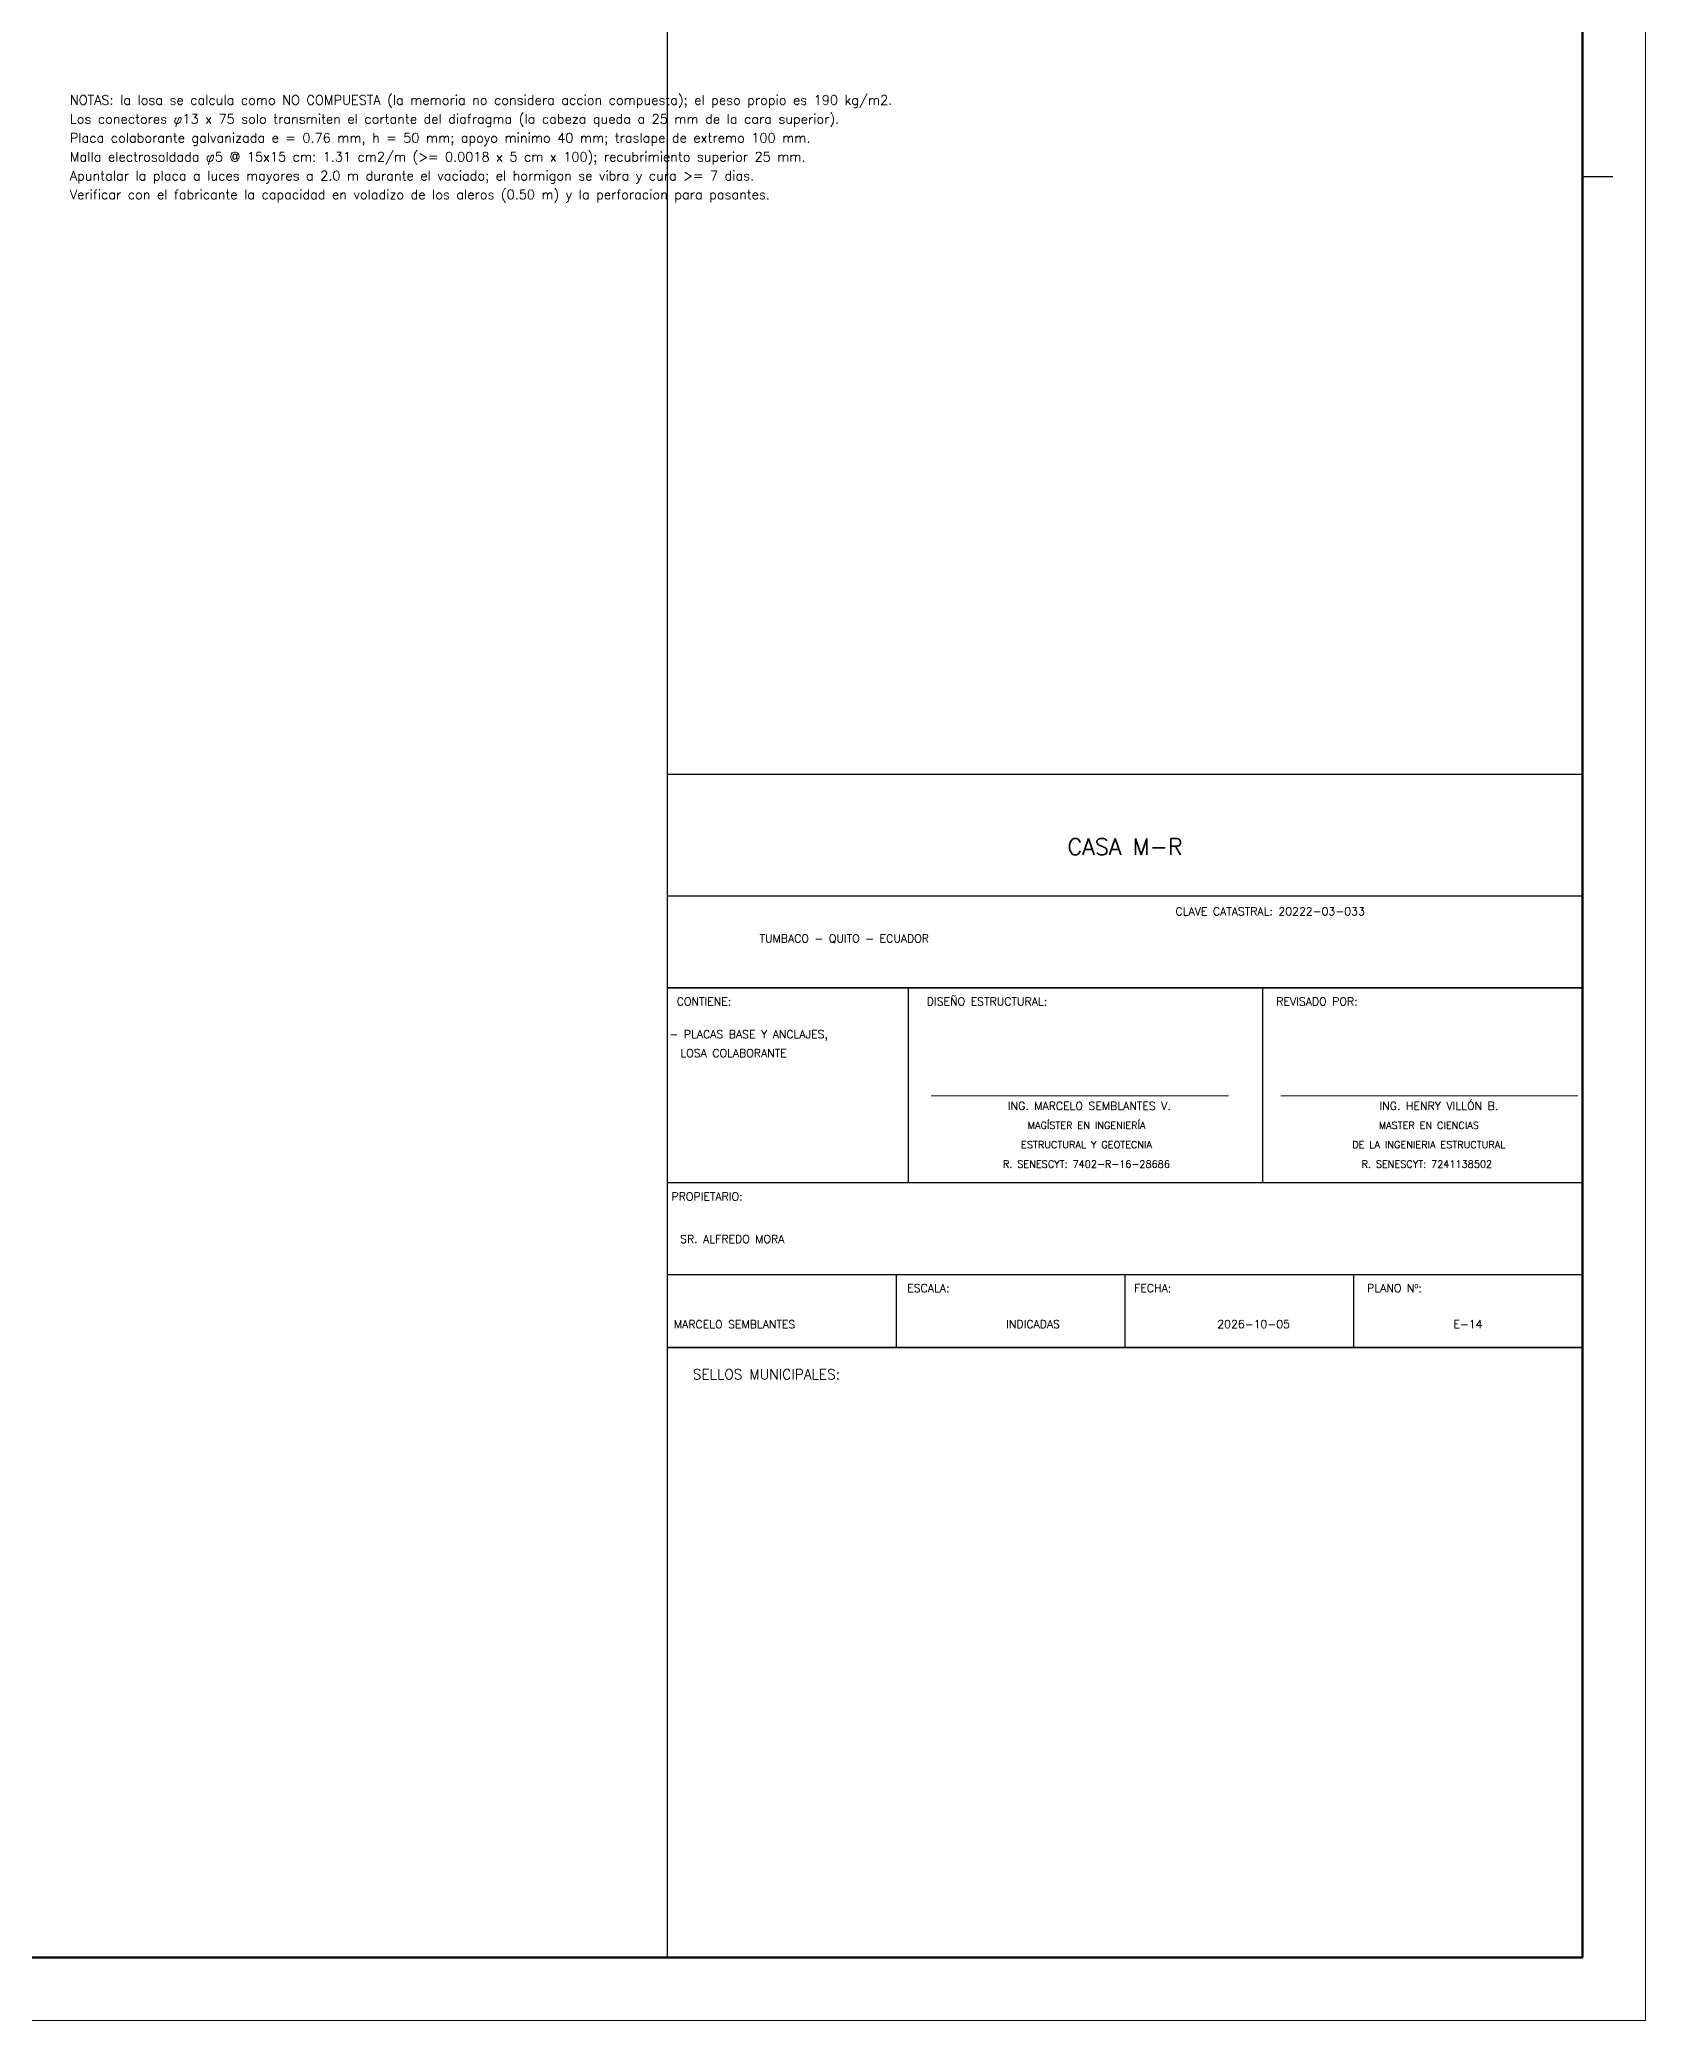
# Model space of a CAD drawing. Header units: metres. Extents: x 0 to 84, y 0 to 59.4.
# Drawn here: x 58.52 to 84, y 0 to 31.43 of the extents above; entities that cross this region are included whole.
import ezdxf
from ezdxf.enums import TextEntityAlignment as Align

# ---------------------------------------------------------------- set-up
doc = ezdxf.new("R2010")
doc.units = ezdxf.units.M
for name, color, linetype, lineweight in [('_DATEC', 7, 'Continuous', 13), ('BORDER_LIMITS', 7, 'Continuous', 18), ('DRAWING_BORDER', 7, 'Continuous', 50), ('E_TEXTO', 7, 'Continuous', 13), ('FORMATO', 7, 'Continuous', 25)]:
    doc.layers.add(name, color=color, linetype=linetype, lineweight=lineweight)
doc.styles.add('KUBIEC', font='romans.shx')

msp = doc.modelspace()

# ---------------------------------------------------------------- linework, layer by layer
at = {"layer": '_DATEC'}
for p, q in [((72.668, 14.671), (77.383, 14.671)), ((78.214, 14.671), (82.93, 14.671))]:
    msp.add_line(p, q, dxfattribs=at)
at = {"layer": 'BORDER_LIMITS'}
msp.add_lwpolyline([(0, 0), (84, 0), (84, 59.4), (0, 59.4)], close=True, dxfattribs=at)
at = {"layer": 'DRAWING_BORDER'}
msp.add_lwpolyline([(1, 1), (83, 1), (83, 58.4), (1, 58.4)], close=True, dxfattribs=at)
at = {"layer": 'FORMATO'}
for p, q in [((68.484, 1), (68.484, 46.232)), ((83.484, 29.258), (83.004, 29.258)), ((83, 19.774), (68.484, 19.774)), ((83, 17.839), (68.484, 17.839)), ((68.484, 16.387), (83, 16.387)), ((83, 16.387), (68.484, 16.387)), ((72.307, 13.29), (72.307, 16.387)), ((77.931, 13.29), (77.931, 16.387)), ((83, 13.29), (68.484, 13.29)), ((68.484, 11.839), (83, 11.839)), ((72.113, 11.839), (72.113, 10.677)), ((75.742, 11.839), (75.742, 10.677)), ((79.371, 11.839), (79.371, 10.677)), ((83, 10.677), (68.484, 10.677)), ((68.484, 10.677), (83, 10.677))]:
    msp.add_line(p, q, dxfattribs=at)
msp.add_lwpolyline([(83, 19.774), (83, 1), (68.484, 1)], dxfattribs=at)

# ---------------------------------------------------------------- texts
at = {"layer": '_DATEC', "style": 'KUBIEC'}
for s, height, p in [('CASA M-R', 0.26, (75.744, 18.418)), ('ING. MARCELO SEMBLANTES V.', 0.127, (75.177, 14.411)), ('ING. HENRY VILLÓN B.', 0.127, (80.723, 14.411)), ('MAGÍSTER EN INGENIERÍA', 0.113, (75.133, 14.114)), ('MASTER EN CIENCIAS', 0.113, (80.564, 14.114)), ('ESTRUCTURAL Y GEOTECNIA', 0.113, (75.133, 13.807)), ('DE LA INGENIERIA ESTRUCTURAL', 0.113, (80.564, 13.807)), ('R. SENESCYT: 7402-R-16-28686', 0.113, (75.131, 13.498)), ('R. SENESCYT: 7241138502', 0.113, (80.532, 13.498)), ('INDICADAS', 0.127, (74.284, 10.948)), ('2026-10-05', 0.127, (77.784, 10.948)), ('E-14', 0.127, (81.184, 10.948))]:
    msp.add_text(s, height=height, dxfattribs=at).set_placement(p, align=Align.BOTTOM_CENTER)
for s, height, p in [('CLAVE CATASTRAL: 20222-03-033', 0.127, (76.544, 17.498)), ('TUMBACO - QUITO - ECUADOR', 0.127, (69.944, 17.068)), ('CONTIENE:', 0.127, (68.629, 16.068)), ('DISEÑO ESTRUCTURAL:', 0.127, (72.597, 16.068)), ('REVISADO POR:', 0.127, (78.143, 16.068)), ('- PLACAS BASE Y ANCLAJES,', 0.127, (68.514, 15.548)), ('  LOSA COLABORANTE', 0.127, (68.514, 15.248)), ('PROPIETARIO:', 0.127, (68.547, 12.973)), ('SR. ALFREDO MORA', 0.127, (68.684, 12.298)), ('ESCALA:', 0.127, (72.287, 11.519)), ('FECHA:', 0.127, (75.888, 11.519)), ('PLANO Nº:', 0.127, (79.585, 11.519)), ('MARCELO SEMBLANTES', 0.127, (68.585, 10.945)), ('SELLOS MUNICIPALES:', 0.16, (68.884, 10.125))]:
    msp.add_text(s, height=height, dxfattribs=at).set_placement(p, align=Align.BOTTOM_LEFT)
at = {"layer": 'E_TEXTO', "style": 'KUBIEC'}
for s, p in [('NOTAS: la losa se calcula como NO COMPUESTA (la memoria no considera accion compuesta); el peso propio es 190 kg/m2.', (59, 30.4)), ('Los conectores φ13 x 75 solo transmiten el cortante del diafragma (la cabeza queda a 25 mm de la cara superior).', (59, 30.1)), ('Placa colaborante galvanizada e = 0.76 mm, h = 50 mm; apoyo minimo 40 mm; traslape de extremo 100 mm.', (59, 29.8)), ('Malla electrosoldada φ5 @ 15x15 cm: 1.31 cm2/m (>= 0.0018 x 5 cm x 100); recubrimiento superior 25 mm.', (59, 29.5)), ('Apuntalar la placa a luces mayores a 2.0 m durante el vaciado; el hormigon se vibra y cura >= 7 dias.', (59, 29.2)), ('Verificar con el fabricante la capacidad en voladizo de los aleros (0.50 m) y la perforacion para pasantes.', (59, 28.9))]:
    msp.add_text(s, height=0.15, dxfattribs=at).set_placement(p)

doc.saveas('drawing.dxf')
